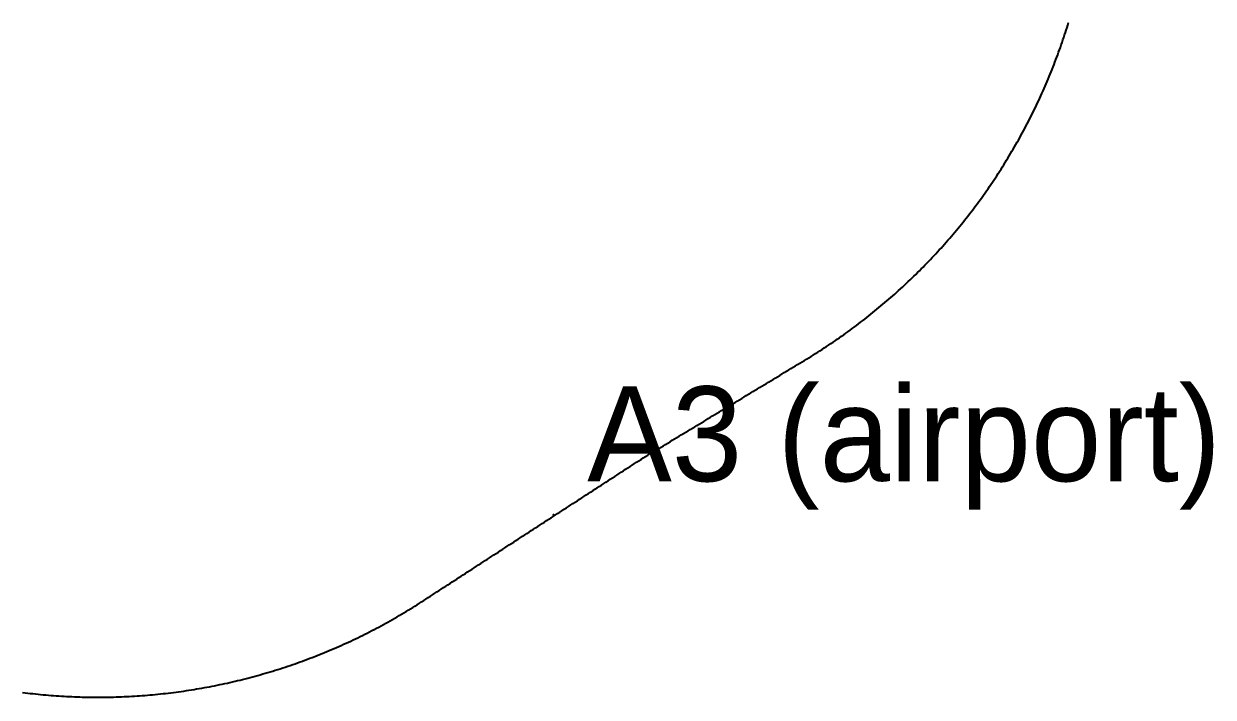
# Model space of a CAD drawing. Header units: metres. Extents: x 457876 to 584660, y 126427 to 241224.
# Drawn here: x 506469 to 517765, y 223769 to 230164 of the extents above; entities that cross this region are included whole.
import ezdxf

# ---------------------------------------------------------------- set-up
doc = ezdxf.new("R2010")
doc.units = ezdxf.units.M
for name, color, linetype in [('AT_GRADE', 3, 'CONTINUOUS'), ('CUTTING', 34, 'CONTINUOUS'), ('EMBANKMENT', 42, 'CONTINUOUS'), ('GROUND_CL', 8, 'CONTINUOUS'), ('RAIL_CL', 1, 'CONTINUOUS'), ('STATIONS', 7, 'CONTINUOUS'), ('TUNNEL', 216, 'CONTINUOUS'), ('VIADUCT', 5, 'CONTINUOUS')]:
    doc.layers.add(name, color=color, linetype=linetype)

msp = doc.modelspace()

# ---------------------------------------------------------------- linework, layer by layer
at = {"layer": 'AT_GRADE'}
for points in [[(515612.018, 228577.821, 96.788), (515626.193, 228598.171, 96.49), (515640.282, 228618.58, 96.192), (515654.293, 228639.043, 95.895), (515668.205, 228659.574, 95.599), (515682.035, 228680.16, 95.303), (515695.763, 228700.814, 95.008), (515709.412, 228721.521, 94.713), (515722.963, 228742.293, 94.42), (515736.425, 228763.123, 94.127), (515749.803, 228784.007, 93.835), (515763.072, 228804.96, 93.544), (515776.264, 228825.963, 93.253), (515789.361, 228847.025, 92.964), (515802.367, 228868.144, 92.675), (515815.283, 228889.317, 92.387), (515828.102, 228910.55, 92.1), (515840.831, 228931.835, 91.814)], [(514740.457, 227597.834, 112.902), (514758.94, 227614.376, 112.603), (514777.343, 227631.008, 112.304), (514795.68, 227647.712, 112.004), (514813.943, 227664.496, 111.703)], [(514532.457, 227421.243, 116.144), (514551.72, 227436.877, 115.853), (514570.905, 227452.605, 115.562), (514590.027, 227468.41, 115.269), (514609.082, 227484.296, 114.976), (514628.058, 227500.275, 114.682), (514646.97, 227516.328, 114.387), (514665.814, 227532.461, 114.091), (514684.583, 227548.681, 113.795), (514703.281, 227564.982, 113.498)], [(514435.142, 227344.317, 117.586), (514454.737, 227359.536, 117.299), (514474.271, 227374.831, 117.012)], [(513053.304, 226465.504, 133.598), (513074.562, 226478.362, 133.408), (513095.82, 226491.22, 133.215)], [(511705.342, 225621.467, 141.574), (511726.186, 225635.008, 141.517), (511747.029, 225648.549, 141.458), (511767.872, 225662.091, 141.397), (511788.715, 225675.633, 141.333), (511809.559, 225689.174, 141.268), (511830.402, 225702.716, 141.2), (511851.245, 225716.258, 141.129)], [(509641.27, 224334.048, 137.154), (509663.584, 224344.9, 137.277)]]:
    msp.add_polyline3d(points, dxfattribs=at)
at = {"layer": 'CUTTING'}
for points in [[(514493.734, 227390.218, 116.724), (514513.132, 227405.684, 116.434)], [(514356.082, 227284.321, 118.722), (514375.947, 227299.189, 118.439), (514395.74, 227314.151, 118.156), (514415.475, 227329.19, 117.871)], [(513117.077, 226504.077, 133.021), (513138.334, 226516.935, 132.826), (513159.59, 226529.792, 132.628), (513180.846, 226542.649, 132.429), (513202.102, 226555.506, 132.228), (513223.357, 226568.362, 132.025), (513244.612, 226581.218, 131.82), (513265.866, 226594.074, 131.613), (513287.12, 226606.93, 131.405), (513308.374, 226619.785, 131.195), (513329.627, 226632.64, 130.983), (513350.879, 226645.495, 130.77), (513372.131, 226658.349, 130.554), (513393.383, 226671.204, 130.337), (513414.634, 226684.058, 130.119), (513435.885, 226696.911, 129.898), (513457.135, 226709.765, 129.676), (513478.385, 226722.618, 129.453), (513499.634, 226735.471, 129.227), (513520.883, 226748.323, 129), (513542.131, 226761.176, 128.772), (513563.379, 226774.028, 128.541), (513584.627, 226786.879, 128.309), (513605.874, 226799.731, 128.076), (513627.12, 226812.582, 127.841), (513648.366, 226825.432, 127.604), (513669.612, 226838.283, 127.366), (513690.857, 226851.133, 127.126), (513712.101, 226863.983, 126.885), (513733.345, 226876.833, 126.642), (513754.589, 226889.682, 126.398)], [(511205.136, 225296.524, 142.265), (511225.976, 225310.06, 142.262), (511246.816, 225323.598, 142.257), (511267.657, 225337.135, 142.249), (511288.498, 225350.673, 142.239), (511309.339, 225364.21, 142.227), (511330.18, 225377.748, 142.213), (511351.021, 225391.287, 142.197), (511371.862, 225404.825, 142.178), (511392.704, 225418.364, 142.157), (511413.546, 225431.903, 142.134), (511434.388, 225445.442, 142.109), (511455.23, 225458.981, 142.081), (511476.072, 225472.521, 142.051), (511496.914, 225486.061, 142.019), (511517.757, 225499.601, 141.985), (511538.599, 225513.141, 141.948), (511559.442, 225526.681, 141.909), (511580.285, 225540.221, 141.868), (511601.127, 225553.762, 141.825), (511621.97, 225567.303, 141.779), (511642.813, 225580.843, 141.731), (511663.656, 225594.384, 141.681), (511684.499, 225607.925, 141.629)], [(509685.852, 224355.847, 137.398), (509708.07, 224366.899, 137.519), (509730.243, 224378.04, 137.639), (509752.369, 224389.274, 137.758), (509774.442, 224400.615, 137.876), (509796.466, 224412.053, 137.993), (509818.435, 224423.595, 138.109), (509840.364, 224435.217, 138.223), (509862.24, 224446.937, 138.337), (509884.063, 224458.758, 138.449)]]:
    msp.add_polyline3d(points, dxfattribs=at)
at = {"layer": 'EMBANKMENT'}
for points in [[(515853.461, 228953.18, 91.529), (515865.985, 228974.587, 91.245), (515878.452, 228996.026, 90.961), (515890.798, 229017.536, 90.679), (515903.052, 229039.098, 90.397), (515915.21, 229060.714, 90.117), (515927.279, 229082.38, 89.838), (515939.262, 229104.093, 89.559), (515951.128, 229125.87, 89.282), (515962.909, 229147.693, 89.006), (515974.605, 229169.562, 88.731), (515986.189, 229191.49, 88.457), (515997.68, 229213.467, 88.184), (516009.074, 229235.494, 87.912), (516020.387, 229257.563, 87.641), (516031.588, 229279.689, 87.371), (516042.696, 229301.861, 87.103), (516053.699, 229324.086, 86.835), (516064.614, 229346.354, 86.569), (516075.429, 229368.671, 86.304), (516086.163, 229391.027, 86.04), (516096.771, 229413.442, 85.777), (516107.292, 229435.899, 85.516), (516117.721, 229458.399, 85.256), (516128.054, 229480.943, 84.997), (516138.268, 229503.541, 84.739), (516148.401, 229526.175, 84.482), (516158.426, 229548.858, 84.227), (516168.348, 229571.586, 83.973), (516178.185, 229594.351, 83.72), (516187.924, 229617.158, 83.469), (516197.55, 229640.012, 83.218), (516207.079, 229662.908, 82.969), (516216.508, 229685.845, 82.722), (516225.847, 229708.819, 82.475), (516235.075, 229731.838, 82.23), (516244.188, 229754.902, 81.986), (516253.216, 229778, 81.744), (516262.151, 229801.135, 81.503), (516270.97, 229824.313, 81.263), (516279.708, 229847.523, 81.024), (516288.316, 229870.781, 80.787), (516296.834, 229894.073, 80.551)], [(514832.135, 227681.357, 111.402), (514850.249, 227698.301, 111.1), (514868.282, 227715.33, 110.798), (514886.248, 227732.431, 110.496), (514904.142, 227749.606, 110.193), (514921.951, 227766.869, 109.889), (514939.694, 227784.199, 109.585), (514957.354, 227801.613, 109.281), (514974.948, 227819.095, 108.977), (514992.449, 227836.668, 108.672), (515009.877, 227854.314, 108.367), (515027.239, 227872.025, 108.062), (515044.506, 227889.827, 107.756), (515061.711, 227907.69, 107.45), (515078.825, 227925.64, 107.144), (515095.873, 227943.651, 106.838), (515112.827, 227961.752, 106.532), (515129.706, 227979.922, 106.225), (515146.512, 227998.158, 105.918), (515163.239, 228016.468, 105.612), (515179.877, 228034.858, 105.305), (515196.444, 228053.313, 104.998), (515212.924, 228071.844, 104.691), (515229.317, 228090.453, 104.385), (515245.632, 228109.13, 104.078), (515261.866, 228127.877, 103.771), (515278.033, 228146.682, 103.465), (515294.1, 228165.572, 103.158), (515310.099, 228184.52, 102.852), (515325.985, 228203.562, 102.546), (515341.807, 228222.659, 102.24), (515357.556, 228241.815, 101.934), (515373.208, 228261.05, 101.628), (515388.778, 228280.351, 101.323), (515404.26, 228299.724, 101.018), (515419.665, 228319.157, 100.713), (515434.983, 228338.66, 100.409), (515450.205, 228358.237, 100.105), (515465.363, 228377.863, 99.801), (515480.407, 228397.578, 99.498), (515495.382, 228417.345, 99.195), (515510.27, 228437.178, 98.892), (515525.058, 228457.086, 98.59), (515539.779, 228477.043, 98.288), (515554.397, 228497.076, 97.987), (515568.936, 228517.166, 97.687), (515583.384, 228537.323, 97.387), (515597.737, 228557.546, 97.087)], [(512394.194, 226066.715, 138.532), (512415.409, 226079.665, 138.403), (512436.676, 226092.529, 138.272), (512457.943, 226105.392, 138.139), (512479.209, 226118.256, 138.004), (512500.476, 226131.119, 137.867), (512521.742, 226143.982, 137.728), (512543.008, 226156.845, 137.586), (512564.274, 226169.708, 137.443), (512585.539, 226182.57, 137.298), (512606.804, 226195.433, 137.15), (512628.069, 226208.295, 137.001), (512649.334, 226221.158, 136.849), (512670.599, 226234.02, 136.696), (512691.863, 226246.882, 136.54), (512713.127, 226259.743, 136.383), (512734.39, 226272.605, 136.223), (512755.653, 226285.466, 136.062), (512776.916, 226298.327, 135.899), (512798.179, 226311.188, 135.733), (512819.441, 226324.049, 135.566), (512840.703, 226336.91, 135.396), (512861.965, 226349.77, 135.225), (512883.226, 226362.63, 135.052), (512904.487, 226375.49, 134.877), (512925.748, 226388.35, 134.7), (512947.008, 226401.21, 134.521), (512968.268, 226414.069, 134.34), (512989.528, 226426.928, 134.157), (513010.787, 226439.787, 133.973), (513032.046, 226452.645, 133.786)], [(511872.089, 225729.8, 141.057), (511892.932, 225743.342, 140.982), (511913.775, 225756.884, 140.905), (511934.618, 225770.426, 140.826), (511955.461, 225783.968, 140.744), (511976.305, 225797.51, 140.661), (511997.148, 225811.052, 140.575), (512017.991, 225824.595, 140.487), (512038.834, 225838.137, 140.397), (512059.677, 225851.679, 140.304), (512080.52, 225865.221, 140.21), (512101.362, 225878.763, 140.113), (512122.205, 225892.305, 140.014), (512143.048, 225905.847, 139.913), (512163.89, 225919.389, 139.81), (512184.733, 225932.931, 139.704), (512205.575, 225946.473, 139.597), (512226.417, 225960.015, 139.487), (512247.259, 225973.557, 139.375), (512268.101, 225987.099, 139.261), (512288.971, 226000.597, 139.145)], [(508833.906, 224017.28, 132.537), (508857.596, 224024.6, 132.672), (508881.256, 224032.018, 132.807), (508904.883, 224039.541, 132.942), (508928.479, 224047.164, 133.077), (508952.042, 224054.891, 133.212), (508975.567, 224062.732, 133.348), (508999.066, 224070.654, 133.483), (509022.523, 224078.701, 133.619), (509045.946, 224086.845, 133.754), (509069.336, 224095.088, 133.889), (509092.689, 224103.434, 134.024), (509116.007, 224111.88, 134.159), (509139.285, 224120.439, 134.294), (509162.528, 224129.092, 134.428), (509185.733, 224137.848, 134.562), (509208.902, 224146.699, 134.696), (509232.035, 224155.648, 134.83), (509255.122, 224164.713, 134.964), (509278.173, 224173.874, 135.097), (509301.181, 224183.142, 135.229), (509324.152, 224192.503, 135.362), (509347.085, 224201.958, 135.494), (509369.97, 224211.529, 135.625), (509392.817, 224221.193, 135.756), (509415.623, 224230.954, 135.886), (509438.387, 224240.815, 136.016), (509461.106, 224250.779, 136.145), (509483.782, 224260.842, 136.274), (509506.417, 224270.999, 136.402), (509529.005, 224281.262, 136.529), (509551.548, 224291.625, 136.655), (509574.052, 224302.071, 136.781), (509596.5, 224312.641, 136.906), (509618.908, 224323.294, 137.031)], [(506481.339, 223810.849, 123.043), (506505.932, 223807.876, 123.093), (506530.538, 223805.017, 123.144), (506555.157, 223802.266, 123.195), (506579.788, 223799.621, 123.248), (506604.429, 223797.077, 123.302), (506629.083, 223794.646, 123.357), (506653.747, 223792.331, 123.413), (506678.42, 223790.1, 123.47), (506703.105, 223788.009, 123.528), (506727.799, 223786.01, 123.587), (506752.5, 223784.109, 123.647), (506777.211, 223782.337, 123.709), (506801.929, 223780.65, 123.771), (506826.655, 223779.091, 123.835), (506851.388, 223777.632, 123.9), (506876.127, 223776.283, 123.966), (506900.873, 223775.042, 124.033), (506925.623, 223773.896, 124.101), (506950.379, 223772.873, 124.17), (506975.14, 223771.96, 124.241), (506999.905, 223771.143, 124.312), (507024.673, 223770.444, 124.385), (507049.444, 223769.841, 124.459), (507074.217, 223769.368, 124.534), (507098.992, 223768.982, 124.61), (507123.768, 223768.717, 124.687), (507148.546, 223768.561, 124.765), (507173.323, 223768.501, 124.845), (507198.101, 223768.565, 124.925), (507222.879, 223768.725, 125.007), (507247.655, 223768.994, 125.09), (507272.43, 223769.383, 125.174), (507297.204, 223769.86, 125.26), (507321.974, 223770.467, 125.346), (507346.742, 223771.17, 125.433), (507371.507, 223771.991, 125.522), (507396.268, 223772.907, 125.612), (507421.025, 223773.935, 125.703), (507445.777, 223775.083, 125.795), (507470.524, 223776.329, 125.888), (507495.266, 223777.681, 125.982), (507520.002, 223779.143, 126.077), (507544.731, 223780.708, 126.174), (507569.453, 223782.397, 126.271), (507594.168, 223784.174, 126.37), (507618.874, 223786.079, 126.469), (507643.572, 223788.082, 126.57), (507668.263, 223790.178, 126.672), (507692.942, 223792.413, 126.775), (507717.613, 223794.732, 126.878), (507742.273, 223797.169, 126.983), (507766.922, 223799.717, 127.089), (507791.561, 223802.366, 127.196), (507816.188, 223805.123, 127.304), (507840.802, 223807.987, 127.413), (507865.404, 223810.965, 127.523), (507889.993, 223814.044, 127.634), (507914.571, 223817.22, 127.746), (507939.131, 223820.528, 127.858), (507963.678, 223823.933, 127.972), (507988.211, 223827.435, 128.087), (508012.727, 223831.059, 128.202), (508037.229, 223834.779, 128.319), (508061.715, 223838.606, 128.436), (508086.183, 223842.547, 128.554)]]:
    msp.add_polyline3d(points, dxfattribs=at)
at = {"layer": 'GROUND_CL'}
msp.add_polyline3d([(506456.759, 223813.923, 120.015), (506481.339, 223810.849, 120.028), (506505.932, 223807.876, 120.044), (506530.538, 223805.017, 120.059), (506555.157, 223802.266, 120.072), (506579.788, 223799.621, 120.087), (506604.429, 223797.077, 120.102), (506629.083, 223794.646, 120.124), (506653.747, 223792.331, 120.151), (506678.42, 223790.1, 120.177), (506703.105, 223788.009, 120.203), (506727.799, 223786.01, 120.221), (506752.5, 223784.109, 120.228), (506777.211, 223782.337, 120.235), (506801.929, 223780.65, 120.241), (506826.655, 223779.091, 120.245), (506851.388, 223777.632, 120.246), (506876.127, 223776.283, 120.247), (506900.873, 223775.042, 120.248), (506925.623, 223773.896, 120.246), (506950.379, 223772.873, 120.239), (506975.14, 223771.96, 120.233), (506999.905, 223771.143, 120.226), (507024.673, 223770.444, 120.216), (507049.444, 223769.841, 120.198), (507074.217, 223769.368, 120.18), (507098.992, 223768.982, 120.161), (507123.768, 223768.717, 120.138), (507148.546, 223768.561, 120.102), (507173.323, 223768.501, 120.066), (507198.101, 223768.565, 120.029), (507222.879, 223768.725, 120), (507247.655, 223768.994, 120), (507272.43, 223769.383, 120), (507297.204, 223769.86, 120), (507321.974, 223770.467, 119.993), (507346.742, 223771.17, 119.945), (507371.507, 223771.991, 119.894), (507396.268, 223772.907, 119.841), (507421.025, 223773.935, 119.784), (507445.777, 223775.083, 119.717), (507470.524, 223776.329, 119.645), (507495.266, 223777.681, 119.568), (507520.002, 223779.143, 119.468), (507544.731, 223780.708, 119.174), (507569.453, 223782.397, 118.88), (507594.168, 223784.174, 118.586), (507618.874, 223786.079, 118.29), (507643.572, 223788.082, 117.965), (507668.263, 223790.178, 117.64), (507692.942, 223792.413, 117.313), (507717.613, 223794.732, 116.985), (507742.273, 223797.169, 116.649), (507766.922, 223799.717, 116.309), (507791.561, 223802.366, 115.965), (507816.188, 223805.123, 115.618), (507840.802, 223807.987, 115.265), (507865.404, 223810.965, 114.905), (507889.993, 223814.044, 114.539), (507914.571, 223817.22, 114.167), (507939.131, 223820.528, 113.782), (507963.678, 223823.933, 113.387), (507988.211, 223827.435, 112.981), (508012.727, 223831.059, 112.565), (508037.229, 223834.779, 111.969), (508061.715, 223838.606, 111.318), (508086.183, 223842.547, 110.731), (508110.635, 223846.592, 110.167), (508135.068, 223850.747, 110), (508159.484, 223855.004, 110), (508183.88, 223859.376, 110), (508208.258, 223863.844, 110), (508232.616, 223868.429, 110), (508256.955, 223873.113, 110), (508281.273, 223877.903, 110), (508305.569, 223882.81, 110), (508329.847, 223887.803, 110), (508354.1, 223892.922, 110), (508378.333, 223898.133, 110), (508402.542, 223903.457, 110), (508426.727, 223908.892, 110), (508450.889, 223914.427, 110), (508475.03, 223920.059, 110), (508499.142, 223925.81, 110), (508523.231, 223931.661, 110), (508547.294, 223937.62, 110), (508571.332, 223943.68, 110), (508595.344, 223949.847, 110), (508619.327, 223956.124, 110.005), (508643.286, 223962.494, 110.125), (508667.215, 223968.979, 110.308), (508691.115, 223975.57, 110.555), (508714.99, 223982.253, 110.865), (508738.832, 223989.053, 111.635), (508762.649, 223995.942, 112.453), (508786.429, 224002.96, 113.254), (508810.184, 224010.065, 114.04), (508833.906, 224017.28, 114.763), (508857.596, 224024.6, 115.465), (508881.256, 224032.018, 116.171), (508904.883, 224039.541, 116.901), (508928.479, 224047.164, 117.57), (508952.042, 224054.891, 118.024), (508975.567, 224062.732, 118.435), (508999.066, 224070.654, 118.8), (509022.523, 224078.701, 119.107), (509045.946, 224086.845, 119.326), (509069.336, 224095.088, 119.515), (509092.689, 224103.434, 119.675), (509116.007, 224111.88, 119.803), (509139.285, 224120.439, 119.892), (509162.528, 224129.092, 119.958), (509185.733, 224137.848, 120.001), (509208.902, 224146.699, 120.061), (509232.035, 224155.648, 120.107), (509255.122, 224164.713, 120.118), (509278.173, 224173.874, 120.1), (509301.181, 224183.142, 120.053), (509324.152, 224192.503, 120.302), (509347.085, 224201.958, 121.439), (509369.97, 224211.529, 122.566), (509392.817, 224221.193, 123.684), (509415.623, 224230.954, 124.793), (509438.387, 224240.815, 125.632), (509461.106, 224250.779, 126.478), (509483.782, 224260.842, 127.266), (509506.417, 224270.999, 127.995), (509529.005, 224281.262, 128.532), (509551.548, 224291.625, 128.908), (509574.052, 224302.071, 129.28), (509596.5, 224312.641, 129.649), (509618.908, 224323.294, 130.178), (509641.27, 224334.048, 134.721), (509663.584, 224344.9, 138.438), (509685.852, 224355.847, 141.083), (509708.07, 224366.899, 142.727), (509730.243, 224378.04, 144.839), (509752.369, 224389.274, 148.297), (509774.442, 224400.615, 152.223), (509796.466, 224412.053, 156.625), (509818.435, 224423.595, 161.432), (509840.364, 224435.217, 162.415), (509862.24, 224446.937, 163.895), (509884.063, 224458.758, 165.879), (509905.837, 224470.669, 168.371), (509927.55, 224482.693, 170.001), (509949.219, 224494.795, 170.002), (509970.835, 224506.995, 170.003), (509992.393, 224519.299, 170.005), (510013.899, 224531.692, 170.006), (510035.353, 224544.177, 170.009), (510056.755, 224556.752, 170.012), (510078.101, 224569.424, 170.017), (510099.388, 224582.195, 170.022), (510120.621, 224595.056, 170.028), (510141.799, 224608.01, 170.036), (510162.924, 224621.051, 170.045), (510183.986, 224634.194, 170.055), (510204.995, 224647.422, 170.068), (510225.945, 224660.744, 170.084), (510246.832, 224674.168, 170.103), (510267.666, 224687.672, 170.128), (510288.49, 224701.195, 170.159), (510309.313, 224714.718, 170.195), (510330.138, 224728.241, 170.23), (510350.963, 224741.765, 170.27), (510371.788, 224755.29, 170.324), (510392.614, 224768.814, 170.386), (510413.44, 224782.339, 170.457), (510434.267, 224795.864, 170.518), (510455.094, 224809.39, 170.578), (510475.922, 224822.916, 170.641), (510496.75, 224836.442, 170.706), (510517.579, 224849.968, 170.795), (510538.408, 224863.495, 170.851), (510559.237, 224877.023, 170.905), (510580.067, 224890.55, 170.958), (510600.898, 224904.078, 171.009), (510621.729, 224917.606, 171.053), (510642.56, 224931.135, 171.066), (510663.391, 224944.664, 171.087), (510684.223, 224958.193, 171.112), (510705.056, 224971.722, 171.132), (510725.889, 224985.252, 171.138), (510746.722, 224998.783, 171.13), (510767.556, 225012.313, 171.119), (510788.39, 225025.844, 171.105), (510809.224, 225039.375, 171.088), (510830.059, 225052.906, 171.066), (510850.894, 225066.438, 171.043), (510871.729, 225079.97, 171.014), (510892.565, 225093.503, 170.98), (510913.401, 225107.035, 170.941), (510934.237, 225120.568, 170.92), (510955.074, 225134.102, 170.897), (510975.911, 225147.635, 170.855), (510996.748, 225161.169, 170.802), (511017.586, 225174.703, 170.742), (511038.424, 225188.238, 170.701), (511059.262, 225201.773, 170.654), (511080.1, 225215.308, 170.603), (511100.939, 225228.843, 170.546), (511121.778, 225242.379, 170.483), (511142.617, 225255.914, 170.426), (511163.456, 225269.45, 170.367), (511184.296, 225282.987, 170.305), (511205.136, 225296.524, 170.241), (511225.976, 225310.06, 170.183), (511246.816, 225323.598, 170.137), (511267.657, 225337.135, 170.091), (511288.498, 225350.673, 169.678), (511309.339, 225364.21, 169.04), (511330.18, 225377.748, 168.297), (511351.021, 225391.287, 167.499), (511371.862, 225404.825, 166.588), (511392.704, 225418.364, 165.564), (511413.546, 225431.903, 164.428), (511434.388, 225445.442, 162.957), (511455.23, 225458.981, 161.182), (511476.072, 225472.521, 159.069), (511496.914, 225486.061, 156.616), (511517.757, 225499.601, 153.825), (511538.599, 225513.141, 151.945), (511559.442, 225526.681, 150.641), (511580.285, 225540.221, 149.947), (511601.127, 225553.762, 149.562), (511621.97, 225567.303, 148.881), (511642.813, 225580.843, 147.675), (511663.656, 225594.384, 146.523), (511684.499, 225607.925, 145.426), (511705.342, 225621.467, 144.383), (511726.186, 225635.008, 143.354), (511747.029, 225648.549, 142.407), (511767.872, 225662.091, 141.574), (511788.715, 225675.633, 140.847), (511809.559, 225689.174, 140.224), (511830.402, 225702.716, 139.458), (511851.245, 225716.258, 138.507), (511872.089, 225729.8, 137.512), (511892.932, 225743.342, 136.503), (511913.775, 225756.884, 135.515), (511934.618, 225770.426, 134.512), (511955.461, 225783.968, 133.595), (511976.305, 225797.51, 132.778), (511997.148, 225811.052, 132.061), (512017.991, 225824.595, 131.442), (512038.834, 225838.137, 131.31), (512059.677, 225851.679, 130.945), (512080.52, 225865.221, 130.594), (512101.362, 225878.763, 130.258), (512122.205, 225892.305, 129.848), (512143.048, 225905.847, 129.063), (512163.89, 225919.389, 128.248), (512184.733, 225932.931, 127.403), (512205.575, 225946.473, 126.515), (512226.417, 225960.015, 125.578), (512247.259, 225973.557, 124.561), (512268.101, 225987.099, 123.452), (512288.971, 226000.597, 122.251), (512309.892, 226014.016, 120.958), (512330.883, 226027.326, 120.209), (512351.929, 226040.548, 120.092), (512373.029, 226053.685, 120.566), (512394.194, 226066.715, 121.145), (512415.409, 226079.665, 121.828), (512436.676, 226092.529, 122.491), (512457.943, 226105.392, 123.181), (512479.209, 226118.256, 123.912), (512500.476, 226131.119, 124.683), (512521.742, 226143.982, 125.482), (512543.008, 226156.845, 126.277), (512564.274, 226169.708, 127.017), (512585.539, 226182.57, 127.701), (512606.804, 226195.433, 128.329), (512628.069, 226208.295, 128.895), (512649.334, 226221.158, 129.407), (512670.599, 226234.02, 129.876), (512691.863, 226246.882, 130.196), (512713.127, 226259.743, 130.601), (512734.39, 226272.605, 130.918), (512755.653, 226285.466, 131.11), (512776.916, 226298.327, 131.224), (512798.179, 226311.188, 131.26), (512819.441, 226324.049, 131.218), (512840.703, 226336.91, 131.098), (512861.965, 226349.77, 130.899), (512883.226, 226362.63, 130.622), (512904.487, 226375.49, 130.268), (512925.748, 226388.35, 129.994), (512947.008, 226401.21, 129.981), (512968.268, 226414.069, 129.973), (512989.528, 226426.928, 129.97), (513010.787, 226439.787, 129.971), (513032.046, 226452.645, 130.187), (513053.304, 226465.504, 130.968), (513074.562, 226478.362, 132.294), (513095.82, 226491.22, 134.165), (513117.077, 226504.077, 136.581), (513138.334, 226516.935, 138.352), (513159.59, 226529.792, 139.543), (513180.846, 226542.649, 140.316), (513202.102, 226555.506, 141.504), (513223.357, 226568.362, 143.029), (513244.612, 226581.218, 144.03), (513265.866, 226594.074, 144.876), (513287.12, 226606.93, 145.565), (513308.374, 226619.785, 146.098), (513329.627, 226632.64, 147.13), (513350.879, 226645.495, 148.156), (513372.131, 226658.349, 148.823), (513393.383, 226671.204, 149.413), (513414.634, 226684.058, 149.925), (513435.885, 226696.911, 150), (513457.135, 226709.765, 150), (513478.385, 226722.618, 150), (513499.634, 226735.471, 150), (513520.883, 226748.323, 150.017), (513542.131, 226761.176, 150.126), (513563.379, 226774.028, 150.198), (513584.627, 226786.879, 150.232), (513605.874, 226799.731, 150.228), (513627.12, 226812.582, 150.394), (513648.366, 226825.432, 150.875), (513669.612, 226838.283, 151.436), (513690.857, 226851.133, 152.221), (513712.101, 226863.983, 152.974), (513733.345, 226876.833, 153.606), (513754.589, 226889.682, 154.199), (513775.832, 226902.531, 154.792), (513797.074, 226915.38, 155.386), (513818.316, 226928.228, 155.979), (513839.558, 226941.076, 156.495), (513860.799, 226953.924, 157.084), (513882.039, 226966.771, 157.703), (513903.279, 226979.619, 158.351), (513924.486, 226992.519, 158.932), (513945.642, 227005.503, 159.277), (513966.736, 227018.586, 159.594), (513987.772, 227031.76, 159.882), (514008.754, 227045.02, 160), (514029.67, 227058.383, 160), (514050.528, 227071.835, 160), (514071.334, 227085.367, 160), (514092.075, 227098.997, 160), (514112.757, 227112.715, 160), (514133.373, 227126.533, 160), (514153.935, 227140.429, 160), (514174.433, 227154.42, 160), (514194.869, 227168.498, 160), (514215.241, 227182.669, 160), (514235.55, 227196.929, 158.528), (514255.803, 227211.269, 156.612), (514275.986, 227225.706, 154.476), (514296.106, 227240.228, 152.168), (514316.174, 227254.824, 150.174), (514336.159, 227269.531, 147.037), (514356.082, 227284.321, 142.649), (514375.947, 227299.189, 137.085), (514395.74, 227314.151, 130.344), (514415.475, 227329.19, 122.42), (514435.142, 227344.317, 120), (514454.737, 227359.536, 120), (514474.271, 227374.831, 120), (514493.734, 227390.218, 120), (514513.132, 227405.684, 120), (514532.457, 227421.243, 118.797), (514551.72, 227436.877, 116.66), (514570.905, 227452.605, 116.217), (514590.027, 227468.41, 115.885), (514609.082, 227484.296, 115.568), (514628.058, 227500.275, 115.641), (514646.97, 227516.328, 115.598), (514665.814, 227532.461, 114.957), (514684.583, 227548.681, 113.349), (514703.281, 227564.982, 111.48), (514721.904, 227581.368, 110), (514740.457, 227597.834, 110), (514758.94, 227614.376, 110), (514777.343, 227631.008, 110), (514795.68, 227647.712, 109.706), (514813.943, 227664.496, 109.033), (514832.135, 227681.357, 107.58), (514850.249, 227698.301, 105.871), (514868.282, 227715.33, 104.087), (514886.248, 227732.431, 102.227), (514904.142, 227749.606, 100.85), (514921.951, 227766.869, 99.985), (514939.694, 227784.199, 99.869), (514957.354, 227801.613, 99.673), (514974.948, 227819.095, 99.397), (514992.449, 227836.668, 99.042), (515009.877, 227854.314, 98.655), (515027.239, 227872.025, 98.189), (515044.506, 227889.827, 97.657), (515061.711, 227907.69, 97.08), (515078.825, 227925.64, 96.459), (515095.873, 227943.651, 95.808), (515112.827, 227961.752, 95.152), (515129.706, 227979.922, 94.393), (515146.512, 227998.158, 93.529), (515163.239, 228016.468, 92.588), (515179.877, 228034.858, 91.568), (515196.444, 228053.313, 90.842), (515212.924, 228071.844, 90.197), (515229.317, 228090.453, 90), (515245.632, 228109.13, 90), (515261.866, 228127.877, 90), (515278.033, 228146.682, 90), (515294.1, 228165.572, 90), (515310.099, 228184.52, 90), (515325.985, 228203.562, 90), (515341.807, 228222.659, 90), (515357.556, 228241.815, 90), (515373.208, 228261.05, 90), (515388.778, 228280.351, 90), (515404.26, 228299.724, 90), (515419.665, 228319.157, 90), (515434.983, 228338.66, 90.087), (515450.205, 228358.237, 91.4), (515465.363, 228377.863, 92.122), (515480.407, 228397.578, 92.259), (515495.382, 228417.345, 91.81), (515510.27, 228437.178, 90.777), (515525.058, 228457.086, 91.812), (515539.779, 228477.043, 93.088), (515554.397, 228497.076, 93.787), (515568.936, 228517.166, 93.91), (515583.384, 228537.323, 93.459), (515597.737, 228557.546, 93.757), (515612.018, 228577.821, 94.465), (515626.193, 228598.171, 95.565), (515640.282, 228618.58, 96.299), (515654.293, 228639.043, 96.396), (515668.205, 228659.574, 95.354), (515682.035, 228680.16, 94.511), (515695.763, 228700.814, 93.868), (515709.412, 228721.521, 93.421), (515722.963, 228742.293, 93.17), (515736.425, 228763.123, 92.722), (515749.803, 228784.007, 92.276), (515763.072, 228804.96, 91.833), (515776.264, 228825.963, 91.394), (515789.361, 228847.025, 90.867), (515802.367, 228868.144, 90.364), (515815.283, 228889.317, 90.045), (515828.102, 228910.55, 89.518), (515840.831, 228931.835, 88.882), (515853.461, 228953.18, 87.813), (515865.985, 228974.587, 86.644), (515878.452, 228996.026, 85.535), (515890.798, 229017.536, 84.49), (515903.052, 229039.098, 83.496), (515915.21, 229060.714, 82.391), (515927.279, 229082.38, 81.486), (515939.262, 229104.093, 80.783), (515951.128, 229125.87, 80.233), (515962.909, 229147.693, 80.05), (515974.605, 229169.562, 80.198), (515986.189, 229191.49, 80.402), (515997.68, 229213.467, 80.662), (516009.074, 229235.494, 80.976), (516020.387, 229257.563, 81.319), (516031.588, 229279.689, 81.715), (516042.696, 229301.861, 82.153), (516053.699, 229324.086, 82.633), (516064.614, 229346.354, 82.928), (516075.429, 229368.671, 82.841), (516086.163, 229391.027, 82.693), (516096.771, 229413.442, 82.483), (516107.292, 229435.899, 82.212), (516117.721, 229458.399, 81.801), (516128.054, 229480.943, 81.361), (516138.268, 229503.541, 80.862), (516148.401, 229526.175, 80.304), (516158.426, 229548.858, 79.443), (516168.348, 229571.586, 78.314), (516178.185, 229594.351, 77.179), (516187.924, 229617.158, 76.038), (516197.55, 229640.012, 74.889), (516207.079, 229662.908, 73.735), (516216.508, 229685.845, 72.584), (516225.847, 229708.819, 71.434), (516235.075, 229731.838, 70.287), (516244.188, 229754.902, 69.366), (516253.216, 229778, 68.485), (516262.151, 229801.135, 67.564), (516270.97, 229824.313, 66.605), (516279.708, 229847.523, 65.522), (516288.316, 229870.781, 64.253), (516296.834, 229894.073, 62.903), (516305.258, 229917.398, 61.47), (516313.574, 229940.763, 60.13), (516321.797, 229964.16, 60.06), (516329.905, 229987.598, 60.131), (516337.906, 230011.073, 60.116), (516345.81, 230034.58, 60.019), (516353.625, 230058.118, 60), (516361.331, 230081.692, 60), (516368.92, 230105.303, 60), (516376.424, 230128.942, 60), (516383.804, 230152.62, 60), (516391.078, 230176.332, 60)], dxfattribs=at)
at = {"layer": 'RAIL_CL'}
msp.add_polyline3d([(506456.759, 223813.923, 122.995), (506481.339, 223810.849, 123.043), (506505.932, 223807.876, 123.093), (506530.538, 223805.017, 123.144), (506555.157, 223802.266, 123.195), (506579.788, 223799.621, 123.248), (506604.429, 223797.077, 123.302), (506629.083, 223794.646, 123.357), (506653.747, 223792.331, 123.413), (506678.42, 223790.1, 123.47), (506703.105, 223788.009, 123.528), (506727.799, 223786.01, 123.587), (506752.5, 223784.109, 123.647), (506777.211, 223782.337, 123.709), (506801.929, 223780.65, 123.771), (506826.655, 223779.091, 123.835), (506851.388, 223777.632, 123.9), (506876.127, 223776.283, 123.966), (506900.873, 223775.042, 124.033), (506925.623, 223773.896, 124.101), (506950.379, 223772.873, 124.17), (506975.14, 223771.96, 124.241), (506999.905, 223771.143, 124.312), (507024.673, 223770.444, 124.385), (507049.444, 223769.841, 124.459), (507074.217, 223769.368, 124.534), (507098.992, 223768.982, 124.61), (507123.768, 223768.717, 124.687), (507148.546, 223768.561, 124.765), (507173.323, 223768.501, 124.845), (507198.101, 223768.565, 124.925), (507222.879, 223768.725, 125.007), (507247.655, 223768.994, 125.09), (507272.43, 223769.383, 125.174), (507297.204, 223769.86, 125.26), (507321.974, 223770.467, 125.346), (507346.742, 223771.17, 125.433), (507371.507, 223771.991, 125.522), (507396.268, 223772.907, 125.612), (507421.025, 223773.935, 125.703), (507445.777, 223775.083, 125.795), (507470.524, 223776.329, 125.888), (507495.266, 223777.681, 125.982), (507520.002, 223779.143, 126.077), (507544.731, 223780.708, 126.174), (507569.453, 223782.397, 126.271), (507594.168, 223784.174, 126.37), (507618.874, 223786.079, 126.469), (507643.572, 223788.082, 126.57), (507668.263, 223790.178, 126.672), (507692.942, 223792.413, 126.775), (507717.613, 223794.732, 126.878), (507742.273, 223797.169, 126.983), (507766.922, 223799.717, 127.089), (507791.561, 223802.366, 127.196), (507816.188, 223805.123, 127.304), (507840.802, 223807.987, 127.413), (507865.404, 223810.965, 127.523), (507889.993, 223814.044, 127.634), (507914.571, 223817.22, 127.746), (507939.131, 223820.528, 127.858), (507963.678, 223823.933, 127.972), (507988.211, 223827.435, 128.087), (508012.727, 223831.059, 128.202), (508037.229, 223834.779, 128.319), (508061.715, 223838.606, 128.436), (508086.183, 223842.547, 128.554), (508110.635, 223846.592, 128.673), (508135.068, 223850.747, 128.793), (508159.484, 223855.004, 128.913), (508183.88, 223859.376, 129.035), (508208.258, 223863.844, 129.157), (508232.616, 223868.429, 129.28), (508256.955, 223873.113, 129.403), (508281.273, 223877.903, 129.528), (508305.569, 223882.81, 129.653), (508329.847, 223887.803, 129.778), (508354.1, 223892.922, 129.905), (508378.333, 223898.133, 130.032), (508402.542, 223903.457, 130.159), (508426.727, 223908.892, 130.288), (508450.889, 223914.427, 130.416), (508475.03, 223920.059, 130.546), (508499.142, 223925.81, 130.676), (508523.231, 223931.661, 130.806), (508547.294, 223937.62, 130.937), (508571.332, 223943.68, 131.068), (508595.344, 223949.847, 131.2), (508619.327, 223956.124, 131.332), (508643.286, 223962.494, 131.465), (508667.215, 223968.979, 131.598), (508691.115, 223975.57, 131.731), (508714.99, 223982.253, 131.865), (508738.832, 223989.053, 131.999), (508762.649, 223995.942, 132.133), (508786.429, 224002.96, 132.267), (508810.184, 224010.065, 132.402), (508833.906, 224017.28, 132.537), (508857.596, 224024.6, 132.672), (508881.256, 224032.018, 132.807), (508904.883, 224039.541, 132.942), (508928.479, 224047.164, 133.077), (508952.042, 224054.891, 133.212), (508975.567, 224062.732, 133.348), (508999.066, 224070.654, 133.483), (509022.523, 224078.701, 133.619), (509045.946, 224086.845, 133.754), (509069.336, 224095.088, 133.889), (509092.689, 224103.434, 134.024), (509116.007, 224111.88, 134.159), (509139.285, 224120.439, 134.294), (509162.528, 224129.092, 134.428), (509185.733, 224137.848, 134.562), (509208.902, 224146.699, 134.696), (509232.035, 224155.648, 134.83), (509255.122, 224164.713, 134.964), (509278.173, 224173.874, 135.097), (509301.181, 224183.142, 135.229), (509324.152, 224192.503, 135.362), (509347.085, 224201.958, 135.494), (509369.97, 224211.529, 135.625), (509392.817, 224221.193, 135.756), (509415.623, 224230.954, 135.886), (509438.387, 224240.815, 136.016), (509461.106, 224250.779, 136.145), (509483.782, 224260.842, 136.274), (509506.417, 224270.999, 136.402), (509529.005, 224281.262, 136.529), (509551.548, 224291.625, 136.655), (509574.052, 224302.071, 136.781), (509596.5, 224312.641, 136.906), (509618.908, 224323.294, 137.031), (509641.27, 224334.048, 137.154), (509663.584, 224344.9, 137.277), (509685.852, 224355.847, 137.398), (509708.07, 224366.899, 137.519), (509730.243, 224378.04, 137.639), (509752.369, 224389.274, 137.758), (509774.442, 224400.615, 137.876), (509796.466, 224412.053, 137.993), (509818.435, 224423.595, 138.109), (509840.364, 224435.217, 138.223), (509862.24, 224446.937, 138.337), (509884.063, 224458.758, 138.449), (509905.837, 224470.669, 138.561), (509927.55, 224482.693, 138.671), (509949.219, 224494.795, 138.78), (509970.835, 224506.995, 138.888), (509992.393, 224519.299, 138.994), (510013.899, 224531.692, 139.099), (510035.353, 224544.177, 139.203), (510056.755, 224556.752, 139.306), (510078.101, 224569.424, 139.407), (510099.388, 224582.195, 139.506), (510120.621, 224595.056, 139.605), (510141.799, 224608.01, 139.702), (510162.924, 224621.051, 139.797), (510183.986, 224634.194, 139.891), (510204.995, 224647.422, 139.983), (510225.945, 224660.744, 140.074), (510246.832, 224674.168, 140.163), (510267.666, 224687.672, 140.251), (510288.49, 224701.195, 140.337), (510309.313, 224714.718, 140.422), (510330.138, 224728.241, 140.504), (510350.963, 224741.765, 140.586), (510371.788, 224755.29, 140.665), (510392.614, 224768.814, 140.743), (510413.44, 224782.339, 140.819), (510434.267, 224795.864, 140.893), (510455.094, 224809.39, 140.966), (510475.922, 224822.916, 141.036), (510496.75, 224836.442, 141.105), (510517.579, 224849.968, 141.172), (510538.408, 224863.495, 141.237), (510559.237, 224877.023, 141.301), (510580.067, 224890.55, 141.362), (510600.898, 224904.078, 141.422), (510621.729, 224917.606, 141.48), (510642.56, 224931.135, 141.535), (510663.391, 224944.664, 141.589), (510684.223, 224958.193, 141.641), (510705.056, 224971.722, 141.691), (510725.889, 224985.252, 141.739), (510746.722, 224998.783, 141.785), (510767.556, 225012.313, 141.828), (510788.39, 225025.844, 141.87), (510809.224, 225039.375, 141.91), (510830.059, 225052.906, 141.948), (510850.894, 225066.438, 141.983), (510871.729, 225079.97, 142.017), (510892.565, 225093.503, 142.049), (510913.401, 225107.035, 142.078), (510934.237, 225120.568, 142.105), (510955.074, 225134.102, 142.131), (510975.911, 225147.635, 142.154), (510996.748, 225161.169, 142.175), (511017.586, 225174.703, 142.193), (511038.424, 225188.238, 142.21), (511059.262, 225201.773, 142.225), (511080.1, 225215.308, 142.237), (511100.939, 225228.843, 142.247), (511121.778, 225242.379, 142.255), (511142.617, 225255.914, 142.261), (511163.456, 225269.45, 142.264), (511184.296, 225282.987, 142.266), (511205.136, 225296.524, 142.265), (511225.976, 225310.06, 142.262), (511246.816, 225323.598, 142.257), (511267.657, 225337.135, 142.249), (511288.498, 225350.673, 142.239), (511309.339, 225364.21, 142.227), (511330.18, 225377.748, 142.213), (511351.021, 225391.287, 142.197), (511371.862, 225404.825, 142.178), (511392.704, 225418.364, 142.157), (511413.546, 225431.903, 142.134), (511434.388, 225445.442, 142.109), (511455.23, 225458.981, 142.081), (511476.072, 225472.521, 142.051), (511496.914, 225486.061, 142.019), (511517.757, 225499.601, 141.985), (511538.599, 225513.141, 141.948), (511559.442, 225526.681, 141.909), (511580.285, 225540.221, 141.868), (511601.127, 225553.762, 141.825), (511621.97, 225567.303, 141.779), (511642.813, 225580.843, 141.731), (511663.656, 225594.384, 141.681), (511684.499, 225607.925, 141.629), (511705.342, 225621.467, 141.574), (511726.186, 225635.008, 141.517), (511747.029, 225648.549, 141.458), (511767.872, 225662.091, 141.397), (511788.715, 225675.633, 141.333), (511809.559, 225689.174, 141.268), (511830.402, 225702.716, 141.2), (511851.245, 225716.258, 141.129), (511872.089, 225729.8, 141.057), (511892.932, 225743.342, 140.982), (511913.775, 225756.884, 140.905), (511934.618, 225770.426, 140.826), (511955.461, 225783.968, 140.744), (511976.305, 225797.51, 140.661), (511997.148, 225811.052, 140.575), (512017.991, 225824.595, 140.487), (512038.834, 225838.137, 140.397), (512059.677, 225851.679, 140.304), (512080.52, 225865.221, 140.21), (512101.362, 225878.763, 140.113), (512122.205, 225892.305, 140.014), (512143.048, 225905.847, 139.913), (512163.89, 225919.389, 139.81), (512184.733, 225932.931, 139.704), (512205.575, 225946.473, 139.597), (512226.417, 225960.015, 139.487), (512247.259, 225973.557, 139.375), (512268.101, 225987.099, 139.261), (512288.971, 226000.597, 139.145), (512309.892, 226014.016, 139.026), (512330.883, 226027.326, 138.906), (512351.929, 226040.548, 138.783), (512373.029, 226053.685, 138.659), (512394.194, 226066.715, 138.532), (512415.409, 226079.665, 138.403), (512436.676, 226092.529, 138.272), (512457.943, 226105.392, 138.139), (512479.209, 226118.256, 138.004), (512500.476, 226131.119, 137.867), (512521.742, 226143.982, 137.728), (512543.008, 226156.845, 137.586), (512564.274, 226169.708, 137.443), (512585.539, 226182.57, 137.298), (512606.804, 226195.433, 137.15), (512628.069, 226208.295, 137.001), (512649.334, 226221.158, 136.849), (512670.599, 226234.02, 136.696), (512691.863, 226246.882, 136.54), (512713.127, 226259.743, 136.383), (512734.39, 226272.605, 136.223), (512755.653, 226285.466, 136.062), (512776.916, 226298.327, 135.899), (512798.179, 226311.188, 135.733), (512819.441, 226324.049, 135.566), (512840.703, 226336.91, 135.396), (512861.965, 226349.77, 135.225), (512883.226, 226362.63, 135.052), (512904.487, 226375.49, 134.877), (512925.748, 226388.35, 134.7), (512947.008, 226401.21, 134.521), (512968.268, 226414.069, 134.34), (512989.528, 226426.928, 134.157), (513010.787, 226439.787, 133.973), (513032.046, 226452.645, 133.786), (513053.304, 226465.504, 133.598), (513074.562, 226478.362, 133.408), (513095.82, 226491.22, 133.215), (513117.077, 226504.077, 133.021), (513138.334, 226516.935, 132.826), (513159.59, 226529.792, 132.628), (513180.846, 226542.649, 132.429), (513202.102, 226555.506, 132.228), (513223.357, 226568.362, 132.025), (513244.612, 226581.218, 131.82), (513265.866, 226594.074, 131.613), (513287.12, 226606.93, 131.405), (513308.374, 226619.785, 131.195), (513329.627, 226632.64, 130.983), (513350.879, 226645.495, 130.77), (513372.131, 226658.349, 130.554), (513393.383, 226671.204, 130.337), (513414.634, 226684.058, 130.119), (513435.885, 226696.911, 129.898), (513457.135, 226709.765, 129.676), (513478.385, 226722.618, 129.453), (513499.634, 226735.471, 129.227), (513520.883, 226748.323, 129), (513542.131, 226761.176, 128.772), (513563.379, 226774.028, 128.541), (513584.627, 226786.879, 128.309), (513605.874, 226799.731, 128.076), (513627.12, 226812.582, 127.841), (513648.366, 226825.432, 127.604), (513669.612, 226838.283, 127.366), (513690.857, 226851.133, 127.126), (513712.101, 226863.983, 126.885), (513733.345, 226876.833, 126.642), (513754.589, 226889.682, 126.398), (513775.832, 226902.531, 126.152), (513797.074, 226915.38, 125.905), (513818.316, 226928.228, 125.656), (513839.558, 226941.076, 125.406), (513860.799, 226953.924, 125.154), (513882.039, 226966.771, 124.901), (513903.279, 226979.619, 124.647), (513924.486, 226992.519, 124.391), (513945.642, 227005.503, 124.133), (513966.736, 227018.586, 123.875), (513987.772, 227031.76, 123.615), (514008.754, 227045.02, 123.354), (514029.67, 227058.383, 123.091), (514050.528, 227071.835, 122.827), (514071.334, 227085.367, 122.562), (514092.075, 227098.997, 122.295), (514112.757, 227112.715, 122.027), (514133.373, 227126.533, 121.758), (514153.935, 227140.429, 121.488), (514174.433, 227154.42, 121.217), (514194.869, 227168.498, 120.944), (514215.241, 227182.669, 120.67), (514235.55, 227196.929, 120.395), (514255.803, 227211.269, 120.119), (514275.986, 227225.706, 119.842), (514296.106, 227240.228, 119.563), (514316.174, 227254.824, 119.284), (514336.159, 227269.531, 119.004), (514356.082, 227284.321, 118.722), (514375.947, 227299.189, 118.439), (514395.74, 227314.151, 118.156), (514415.475, 227329.19, 117.871), (514435.142, 227344.317, 117.586), (514454.737, 227359.536, 117.299), (514474.271, 227374.831, 117.012), (514493.734, 227390.218, 116.724), (514513.132, 227405.684, 116.434), (514532.457, 227421.243, 116.144), (514551.72, 227436.877, 115.853), (514570.905, 227452.605, 115.562), (514590.027, 227468.41, 115.269), (514609.082, 227484.296, 114.976), (514628.058, 227500.275, 114.682), (514646.97, 227516.328, 114.387), (514665.814, 227532.461, 114.091), (514684.583, 227548.681, 113.795), (514703.281, 227564.982, 113.498), (514721.904, 227581.368, 113.2), (514740.457, 227597.834, 112.902), (514758.94, 227614.376, 112.603), (514777.343, 227631.008, 112.304), (514795.68, 227647.712, 112.004), (514813.943, 227664.496, 111.703), (514832.135, 227681.357, 111.402), (514850.249, 227698.301, 111.1), (514868.282, 227715.33, 110.798), (514886.248, 227732.431, 110.496), (514904.142, 227749.606, 110.193), (514921.951, 227766.869, 109.889), (514939.694, 227784.199, 109.585), (514957.354, 227801.613, 109.281), (514974.948, 227819.095, 108.977), (514992.449, 227836.668, 108.672), (515009.877, 227854.314, 108.367), (515027.239, 227872.025, 108.062), (515044.506, 227889.827, 107.756), (515061.711, 227907.69, 107.45), (515078.825, 227925.64, 107.144), (515095.873, 227943.651, 106.838), (515112.827, 227961.752, 106.532), (515129.706, 227979.922, 106.225), (515146.512, 227998.158, 105.918), (515163.239, 228016.468, 105.612), (515179.877, 228034.858, 105.305), (515196.444, 228053.313, 104.998), (515212.924, 228071.844, 104.691), (515229.317, 228090.453, 104.385), (515245.632, 228109.13, 104.078), (515261.866, 228127.877, 103.771), (515278.033, 228146.682, 103.465), (515294.1, 228165.572, 103.158), (515310.099, 228184.52, 102.852), (515325.985, 228203.562, 102.546), (515341.807, 228222.659, 102.24), (515357.556, 228241.815, 101.934), (515373.208, 228261.05, 101.628), (515388.778, 228280.351, 101.323), (515404.26, 228299.724, 101.018), (515419.665, 228319.157, 100.713), (515434.983, 228338.66, 100.409), (515450.205, 228358.237, 100.105), (515465.363, 228377.863, 99.801), (515480.407, 228397.578, 99.498), (515495.382, 228417.345, 99.195), (515510.27, 228437.178, 98.892), (515525.058, 228457.086, 98.59), (515539.779, 228477.043, 98.288), (515554.397, 228497.076, 97.987), (515568.936, 228517.166, 97.687), (515583.384, 228537.323, 97.387), (515597.737, 228557.546, 97.087), (515612.018, 228577.821, 96.788), (515626.193, 228598.171, 96.49), (515640.282, 228618.58, 96.192), (515654.293, 228639.043, 95.895), (515668.205, 228659.574, 95.599), (515682.035, 228680.16, 95.303), (515695.763, 228700.814, 95.008), (515709.412, 228721.521, 94.713), (515722.963, 228742.293, 94.42), (515736.425, 228763.123, 94.127), (515749.803, 228784.007, 93.835), (515763.072, 228804.96, 93.544), (515776.264, 228825.963, 93.253), (515789.361, 228847.025, 92.964), (515802.367, 228868.144, 92.675), (515815.283, 228889.317, 92.387), (515828.102, 228910.55, 92.1), (515840.831, 228931.835, 91.814), (515853.461, 228953.18, 91.529), (515865.985, 228974.587, 91.245), (515878.452, 228996.026, 90.961), (515890.798, 229017.536, 90.679), (515903.052, 229039.098, 90.397), (515915.21, 229060.714, 90.117), (515927.279, 229082.38, 89.838), (515939.262, 229104.093, 89.559), (515951.128, 229125.87, 89.282), (515962.909, 229147.693, 89.006), (515974.605, 229169.562, 88.731), (515986.189, 229191.49, 88.457), (515997.68, 229213.467, 88.184), (516009.074, 229235.494, 87.912), (516020.387, 229257.563, 87.641), (516031.588, 229279.689, 87.371), (516042.696, 229301.861, 87.103), (516053.699, 229324.086, 86.835), (516064.614, 229346.354, 86.569), (516075.429, 229368.671, 86.304), (516086.163, 229391.027, 86.04), (516096.771, 229413.442, 85.777), (516107.292, 229435.899, 85.516), (516117.721, 229458.399, 85.256), (516128.054, 229480.943, 84.997), (516138.268, 229503.541, 84.739), (516148.401, 229526.175, 84.482), (516158.426, 229548.858, 84.227), (516168.348, 229571.586, 83.973), (516178.185, 229594.351, 83.72), (516187.924, 229617.158, 83.469), (516197.55, 229640.012, 83.218), (516207.079, 229662.908, 82.969), (516216.508, 229685.845, 82.722), (516225.847, 229708.819, 82.475), (516235.075, 229731.838, 82.23), (516244.188, 229754.902, 81.986), (516253.216, 229778, 81.744), (516262.151, 229801.135, 81.503), (516270.97, 229824.313, 81.263), (516279.708, 229847.523, 81.024), (516288.316, 229870.781, 80.787), (516296.834, 229894.073, 80.551), (516305.258, 229917.398, 80.316), (516313.574, 229940.763, 80.083), (516321.797, 229964.16, 79.851), (516329.905, 229987.598, 79.621), (516337.906, 230011.073, 79.391), (516345.81, 230034.58, 79.163), (516353.625, 230058.118, 78.937), (516361.331, 230081.692, 78.712), (516368.92, 230105.303, 78.488), (516376.424, 230128.942, 78.265), (516383.804, 230152.62, 78.044), (516391.078, 230176.332, 77.824)], dxfattribs=at)
at = {"layer": 'STATIONS'}
msp.add_point((511500, 225500, 142.019), dxfattribs=at)
at = {"layer": 'TUNNEL'}
for points in [[(513775.832, 226902.531, 126.152), (513797.074, 226915.38, 125.905), (513818.316, 226928.228, 125.656), (513839.558, 226941.076, 125.406), (513860.799, 226953.924, 125.154), (513882.039, 226966.771, 124.901), (513903.279, 226979.619, 124.647), (513924.486, 226992.519, 124.391), (513945.642, 227005.503, 124.133), (513966.736, 227018.586, 123.875), (513987.772, 227031.76, 123.615), (514008.754, 227045.02, 123.354), (514029.67, 227058.383, 123.091), (514050.528, 227071.835, 122.827), (514071.334, 227085.367, 122.562), (514092.075, 227098.997, 122.295), (514112.757, 227112.715, 122.027), (514133.373, 227126.533, 121.758), (514153.935, 227140.429, 121.488), (514174.433, 227154.42, 121.217), (514194.869, 227168.498, 120.944), (514215.241, 227182.669, 120.67), (514235.55, 227196.929, 120.395), (514255.803, 227211.269, 120.119), (514275.986, 227225.706, 119.842), (514296.106, 227240.228, 119.563), (514316.174, 227254.824, 119.284), (514336.159, 227269.531, 119.004)], [(509905.837, 224470.669, 138.561), (509927.55, 224482.693, 138.671), (509949.219, 224494.795, 138.78), (509970.835, 224506.995, 138.888), (509992.393, 224519.299, 138.994), (510013.899, 224531.692, 139.099), (510035.353, 224544.177, 139.203), (510056.755, 224556.752, 139.306), (510078.101, 224569.424, 139.407), (510099.388, 224582.195, 139.506), (510120.621, 224595.056, 139.605), (510141.799, 224608.01, 139.702), (510162.924, 224621.051, 139.797), (510183.986, 224634.194, 139.891), (510204.995, 224647.422, 139.983), (510225.945, 224660.744, 140.074), (510246.832, 224674.168, 140.163), (510267.666, 224687.672, 140.251), (510288.49, 224701.195, 140.337), (510309.313, 224714.718, 140.422), (510330.138, 224728.241, 140.504), (510350.963, 224741.765, 140.586), (510371.788, 224755.29, 140.665), (510392.614, 224768.814, 140.743), (510413.44, 224782.339, 140.819), (510434.267, 224795.864, 140.893), (510455.094, 224809.39, 140.966), (510475.922, 224822.916, 141.036), (510496.75, 224836.442, 141.105), (510517.579, 224849.968, 141.172), (510538.408, 224863.495, 141.237), (510559.237, 224877.023, 141.301), (510580.067, 224890.55, 141.362), (510600.898, 224904.078, 141.422), (510621.729, 224917.606, 141.48), (510642.56, 224931.135, 141.535), (510663.391, 224944.664, 141.589), (510684.223, 224958.193, 141.641), (510705.056, 224971.722, 141.691), (510725.889, 224985.252, 141.739), (510746.722, 224998.783, 141.785), (510767.556, 225012.313, 141.828), (510788.39, 225025.844, 141.87), (510809.224, 225039.375, 141.91), (510830.059, 225052.906, 141.948), (510850.894, 225066.438, 141.983), (510871.729, 225079.97, 142.017), (510892.565, 225093.503, 142.049), (510913.401, 225107.035, 142.078), (510934.237, 225120.568, 142.105), (510955.074, 225134.102, 142.131), (510975.911, 225147.635, 142.154), (510996.748, 225161.169, 142.175), (511017.586, 225174.703, 142.193), (511038.424, 225188.238, 142.21), (511059.262, 225201.773, 142.225), (511080.1, 225215.308, 142.237), (511100.939, 225228.843, 142.247), (511121.778, 225242.379, 142.255), (511142.617, 225255.914, 142.261), (511163.456, 225269.45, 142.264), (511184.296, 225282.987, 142.266)]]:
    msp.add_polyline3d(points, dxfattribs=at)
at = {"layer": 'VIADUCT'}
for points in [[(516305.258, 229917.398, 80.316), (516313.574, 229940.763, 80.083), (516321.797, 229964.16, 79.851), (516329.905, 229987.598, 79.621), (516337.906, 230011.073, 79.391), (516345.81, 230034.58, 79.163), (516353.625, 230058.118, 78.937), (516361.331, 230081.692, 78.712), (516368.92, 230105.303, 78.488), (516376.424, 230128.942, 78.265), (516383.804, 230152.62, 78.044)], [(512309.892, 226014.016, 139.026), (512330.883, 226027.326, 138.906), (512351.929, 226040.548, 138.783), (512373.029, 226053.685, 138.659)], [(508110.635, 223846.592, 128.673), (508135.068, 223850.747, 128.793), (508159.484, 223855.004, 128.913), (508183.88, 223859.376, 129.035), (508208.258, 223863.844, 129.157), (508232.616, 223868.429, 129.28), (508256.955, 223873.113, 129.403), (508281.273, 223877.903, 129.528), (508305.569, 223882.81, 129.653), (508329.847, 223887.803, 129.778), (508354.1, 223892.922, 129.905), (508378.333, 223898.133, 130.032), (508402.542, 223903.457, 130.159), (508426.727, 223908.892, 130.288), (508450.889, 223914.427, 130.416), (508475.03, 223920.059, 130.546), (508499.142, 223925.81, 130.676), (508523.231, 223931.661, 130.806), (508547.294, 223937.62, 130.937), (508571.332, 223943.68, 131.068), (508595.344, 223949.847, 131.2), (508619.327, 223956.124, 131.332), (508643.286, 223962.494, 131.465), (508667.215, 223968.979, 131.598), (508691.115, 223975.57, 131.731), (508714.99, 223982.253, 131.865), (508738.832, 223989.053, 131.999), (508762.649, 223995.942, 132.133), (508786.429, 224002.96, 132.267), (508810.184, 224010.065, 132.402)]]:
    msp.add_polyline3d(points, dxfattribs=at)

# ---------------------------------------------------------------- texts
at = {"layer": 'STATIONS'}
msp.add_text('A3 (airport)', height=900, dxfattribs=at).set_placement((511820, 225820, 142.019))

doc.saveas('drawing.dxf')
